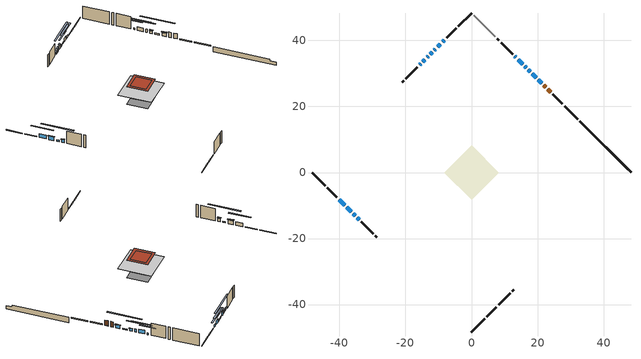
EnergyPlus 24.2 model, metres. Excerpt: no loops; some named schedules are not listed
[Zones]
conditioned space
 floor outside (Floor1 construction): -3.83,0 0,3.83 3.83,0 0,-3.83 z1.14
 floor adiabatic (AdiabaticFloorConstruction): -8.27,0 0,8.27 8.27,0 0,-8.27 z3.58
 floor foundation (Slab1 construction): -5.18,0 0,5.18 5.18,0 0,-5.18 z-0.89
 wall outside (RimJoist1 construction): 0,-48.32 3.98,-44.35 / -48.32,0 -44.35,-3.98 / 0,48.32 -3.98,44.35 / 32.17,16.15 28.2,20.12 z1.14:1.44
 wall outside (RimJoist2 construction): 4.63,-43.69 7.54,-40.78 / -43.69,-4.63 -40.78,-7.54 / -4.63,43.69 -7.54,40.78 / 27.54,20.78 24.64,23.68 z1.14:1.44
 wall outside (AdiabaticWallConstruction 1): 23.98,24.34 23.13,25.19 / 22.48,25.84 21.87,26.45 z1.14:3.17
 wall outside (AdiabaticWallConstruction): 21.21,27.11 20.2,28.12 z1.14:2.38; -8.19,40.13 -8.75,39.57 z1.14:2.08; -9.41,38.91 -10.25,38.07 / -40.13,-8.19 -38.44,-9.88 / -37.78,-10.54 -36.49,-11.83 z1.14:2.59; -10.91,37.41 -11.23,37.09 z1.14:1.65; 19.55,28.77 18.44,29.89 / -11.89,36.43 -12.45,35.87 z1.14:1.57; -35.83,-12.49 -35.22,-13.1 z1.14:1.7; 17.78,30.54 17.22,31.1 z1.14:2.06; -13.1,35.22 -13.48,34.84 z1.14:2.67; -14.13,34.19 -14.71,33.61 / -34.56,-13.76 -33.99,-14.33 z1.14:2.36; 16.57,31.75 16.19,32.13 z1.14:2.31; -15.37,32.95 -15.73,32.59 z1.14:2.03; 15.53,32.79 14.09,34.23 z1.14:2.54; 13.44,34.88 13.17,35.15 z1.14:1.78
 wall outside (Wall1 construction): 8.19,-40.13 11.75,-36.58 / -33.33,-14.99 -29.78,-18.54 / -16.39,31.94 -19.94,28.38 / 12.51,35.81 8.96,39.36 z1.14:6.02
 wall outside (Wall3 construction): 12.4,-35.92 12.86,-35.46 / -29.12,-19.2 -28.66,-19.66 / -20.59,27.73 -21.05,27.27 / 8.3,40.02 7.85,40.48 z1.14:6.02
 wall foundation (FoundationWall1 construction): 32.83,15.49,-0.89 32.83,15.49,1.14 46.77,1.55,1.14 46.77,1.55,0.45 48.32,0,0.45 48.32,0,-0.89
 wall adiabatic (Wall4 construction): 7.19,41.13 0.66,47.66 z1.14:6.02
 window (WindowConstruction): 21.21,27.11 20.2,28.12 z1.14:2.38
 window (WindowConstruction 7): -8.19,40.13 -8.75,39.57 z1.14:2.08
 window (WindowConstruction 8): -9.41,38.91 -10.25,38.07 z1.14:2.59
 window (WindowConstruction 9): -10.91,37.41 -11.23,37.09 z1.14:1.65
 window (WindowConstruction 10): -40.13,-8.19 -38.44,-9.88 z1.14:2.59
 window (WindowConstruction 11): -37.78,-10.54 -36.49,-11.83 z1.14:2.59
 window (WindowConstruction 14): 19.55,28.77 18.44,29.88 z1.14:1.57
 window (WindowConstruction 15): -11.89,36.43 -12.44,35.88 z1.14:1.57
 window (WindowConstruction 16): -35.83,-12.49 -35.22,-13.1 z1.14:1.7
 window (WindowConstruction 1): 17.78,30.54 17.22,31.1 z1.14:2.05
 window (WindowConstruction 2): -13.1,35.22 -13.48,34.84 z1.14:2.66
 window (WindowConstruction 3): -14.14,34.19 -14.71,33.61 z1.14:2.36
 window (WindowConstruction 4): -34.56,-13.76 -33.99,-14.33 z1.14:2.36
 window (WindowConstruction 12): 16.57,31.75 16.19,32.13 z1.14:2.31
 window (WindowConstruction 13): -15.37,32.95 -15.73,32.59 z1.14:2.03
 window (WindowConstruction 5): 15.53,32.79 14.1,34.23 z1.14:2.54
 window (WindowConstruction 6): 13.44,34.88 13.17,35.15 z1.14:1.77
 door (Door): 23.98,24.34 23.13,25.19 z1.14:3.17
 door (Door 1): 22.48,25.84 21.87,26.45 z1.14:3.17
 ceiling adiabatic (AdiabaticFloorConstruction): 0,-8.27 8.27,0 0,8.27 -8.27,0 z3.58
 roof outside (Roof1 construction): 0,3.83 -3.83,0 0,-3.83 3.83,0 z6.02
 roof outside (Roof2 construction): 0,5.18 -5.18,0 0,-5.18 5.18,0 z6.02
shading: 20.06,28.26 21.35,26.97 21.64,27.26 20.35,28.55 z2.58; -10.68,37.64 -6.26,42.06 -6.55,42.35 -10.97,37.93 z4.81; -12.18,36.14 -7.48,40.84 -7.77,41.14 -12.47,36.43 z5.32; -13.16,35.16 -8.98,39.34 -9.27,39.63 -13.45,35.45 z4.38; -36.51,-11.82 -42.06,-6.26 -42.35,-6.55 -36.8,-12.11 z5.32; -36.34,-11.98 -37.92,-10.4 -38.21,-10.69 -36.64,-12.27 z2.79; 14.68,33.65 23.31,25.01 23.6,25.3 14.97,33.94 z6.89; -16.21,32.12 -8.13,40.19 -8.42,40.48 -16.5,32.41 z6.89; -31.46,-16.86 -39.59,-8.73 -39.88,-9.02 -31.75,-17.15 z7.02; 17.08,31.24 17.92,30.4 18.21,30.69 17.37,31.53 z2.26; -13.62,34.7 -12.96,35.36 -13.25,35.65 -13.91,34.99 z2.87; -14.85,33.47 -13.99,34.33 -14.28,34.62 -15.14,33.76 z2.56; -33.85,-14.48 -34.71,-13.62 -35,-13.91 -34.14,-14.77 z2.56; 14.26,34.06 18.5,29.82 18.79,30.11 14.55,34.35 z5.04; -15.87,32.45 -15.23,33.1 -15.52,33.39 -16.16,32.74 z2.23; 12.16,36.16 17.46,30.86 17.75,31.15 12.45,36.45 z5.27; 11.24,37.08 15.37,32.95 15.66,33.24 11.53,37.37 z4.51
[Building]
Building 1: Terrain=Suburbs
[Site:Location]
Montreal Intl AP_QC: Latitude {deg}=45.47; Longitude {deg}=-73.74; Time Zone {hr}=-5; Elevation {m}=36; Keep Site Location Information=Yes
[Site:GroundTemperature:Shallow]
2.07863, -0.316383, -0.508184, 0.628371, 5.19101, 9.73239, 13.6695, 16.1636, 16.3755, 14.347, 10.5102, 6.10817
[Site:WaterMainsTemperature]
Calculation Method=Schedule; Temperature Schedule=mains temperature schedule
[Material] Roughness=Rough; Thermal Absorptance=0.9
Name | Thickness {m} | Conductivity {W/m-K} | Density {kg/m3} | Specific Heat {J/kg-K} | Solar Absorptance | Visible Absorptance
asphalt or fiberglass shingles | 0.00635 | 0.162714 | 1121.4 | 1465.45 | 0.4 | 0.4
concrete 4.0 in. | 0.1016 | 1.803125 | 2242.8 | 837.4 | 0.7 | 0.7
concrete 8.0 in. | 0.2032 | 1.803125 | 2242.8 | 837.4 | 0.7 | 0.7
door material | 0.04445 | 0.0451087 | 512.64 | 1214.23 | 0.7 | 0.7
door material 1 | 0.04445 | 0.188738 | 512.64 | 1214.23 | 0.7 | 0.7
exterior vertical ins | 0.0221917 | 0.029427 | 32.04 | 1214.23 | 0.7 | 0.7
floor covering | 0.0127 | 0.0433444 | 54.468 | 1339.84 | 0.6 | 0.6
floor rigid ins | 0.103632 | 0.029427 | 32.04 | 1214.23 | 0.7 | 0.7
floor rigid ins 1; wall rigid ins | 0.512978 | 0.029427 | 32.04 | 1214.23 | 0.7 | 0.7
floor stud and cavity | 0.1397 | 0.0952206 | 92.3553 | 1139.71 | 0.7 | 0.7
floor stud and cavity 1 | 0.1397 | 1.75129 | 37.0049 | 1207.88 | 0.7 | 0.7
furniture material conditioned space 1 | 0.1524 | 0.115458 | 640.8 | 1214.23 | 0.6 | 0.6
gypsum board | 0.0127 | 0.160291 | 801 | 837.4 | 0.6 | 0.6
gypsum board 1 | 0.0127 | 0.160291 | 801 | 837.4 | 0.7 | 0.7
osb sheathing 0.5 in. | 0.0127 | 0.115458 | 512.64 | 1214.23 | 0.7 | 0.7
osb sheathing 0.5 in. 1 | 0.0127 | 0.115458 | 512.64 | 1214.23 | 0.4 | 0.4
osb sheathing 0.75 in. | 0.01905 | 0.115458 | 512.64 | 1214.23 | 0.7 | 0.7
osb sheathing 2.0 in. | 0.0508 | 0.115458 | 512.64 | 1214.23 | 0.7 | 0.7
rim joist stud and cavity | 0.0508 | 0.0451784 | 125.044 | 1163.47 | 0.6 | 0.6
rim joist stud and cavity 1 | 0.0508 | 0.0720206 | 125.044 | 1163.47 | 0.6 | 0.6
roof rigid ins | 0.051816 | 0.029427 | 32.04 | 1214.23 | 0.7 | 0.7
roof stud and cavity | 0.2032 | 0.180049 | 78.34581 | 1123.46 | 0.7 | 0.7
roof stud and cavity 1 | 0.2032 | 0.17513 | 78.34581 | 1123.46 | 0.7 | 0.7
wall stud and cavity | 0.1397 | 0.162248 | 139.0536 | 1170.24 | 0.7 | 0.7
wall stud and cavity 1 | 0.1397 | 0.215597 | 139.0536 | 1170.24 | 0.7 | 0.7
wall stud and cavity 2 | 0.1397 | 0.136428 | 139.0536 | 1170.24 | 0.7 | 0.7
wall stud and cavity 3 | 0.0889 | 0.380278 | 52.3479 | 1209.89 | 0.7 | 0.7
wall stud and cavity 4 | 0.0889 | 0.391764 | 83.0341 | 1211.67 | 0.7 | 0.7
wood siding | 0.0254 | 0.102417 | 544.68 | 1172.36 | 0.4 | 0.4
wood siding 1; wood siding 2; wood siding 3 | 0.0254 | 0.102417 | 544.68 | 1172.36 | 0.7 | 0.7
[WindowMaterial:SimpleGlazingSystem]
Name | U-Factor {W/m2-K} | Solar Heat Gain Coefficient
WindowMaterial | 3.43519 | 0.45
WindowMaterial 1 | 4.32493 | 0.43
WindowMaterial 10 | 2.21272 | 0.4
WindowMaterial 11 | 2.55056 | 0.29
WindowMaterial 12 | 5.33278 | 0.4
WindowMaterial 13 | 4.83538 | 0.55
WindowMaterial 2 | 4.00129 | 0.44
WindowMaterial 3 | 3.9428 | 0.44
WindowMaterial 4 | 3.07293 | 0.46
WindowMaterial 5 | 4.05977 | 0.38
WindowMaterial 6 | 4.28803 | 0.43
WindowMaterial 7 | 2.112216 | 0.41
WindowMaterial 8 | 2.5903 | 0.27
WindowMaterial 9 | 2.04408 | 0.42
[Construction]
AdiabaticFloorConstruction: floor stud and cavity 1, floor rigid ins 1, osb sheathing 0.75 in., floor covering
AdiabaticWallConstruction: wood siding 2, wall rigid ins, wall stud and cavity 3, gypsum board
AdiabaticWallConstruction 1: wood siding 3, wall rigid ins, wall stud and cavity 3, gypsum board
Door: door material
Door 1: door material 1
Floor1 construction: floor stud and cavity, floor rigid ins, osb sheathing 0.75 in., floor covering
FoundationWall1 construction: concrete 8.0 in., gypsum board 1
furniture construction conditioned space 1: furniture material conditioned space 1
PartitionWallConstruction: gypsum board, wall stud and cavity 4, gypsum board
RimJoist1 construction: wood siding 1, osb sheathing 2.0 in., rim joist stud and cavity
RimJoist2 construction: wood siding 1, osb sheathing 2.0 in., rim joist stud and cavity 1
Roof1 construction: asphalt or fiberglass shingles, roof rigid ins, osb sheathing 0.75 in., roof stud and cavity, gypsum board
Roof2 construction: asphalt or fiberglass shingles, roof rigid ins, osb sheathing 0.75 in., roof stud and cavity 1, gypsum board
Slab1 construction: concrete 4.0 in.
Wall1 construction: wood siding, osb sheathing 0.5 in., wall stud and cavity, gypsum board
Wall3 construction: wood siding, osb sheathing 0.5 in., wall stud and cavity 1, gypsum board
Wall4 construction: osb sheathing 0.5 in. 1, wall stud and cavity 2, gypsum board
WindowConstruction: WindowMaterial
WindowConstruction 1: WindowMaterial 1
WindowConstruction 10; WindowConstruction 8: WindowMaterial 7
WindowConstruction 11: WindowMaterial 9
WindowConstruction 12: WindowMaterial 10
WindowConstruction 13: WindowMaterial 11
WindowConstruction 14; WindowConstruction 15: WindowMaterial 12
WindowConstruction 16: WindowMaterial 13
WindowConstruction 2: WindowMaterial 2
WindowConstruction 3; WindowConstruction 4: WindowMaterial 3
WindowConstruction 5: WindowMaterial 4
WindowConstruction 6: WindowMaterial 5
WindowConstruction 7: WindowMaterial 6
WindowConstruction 9: WindowMaterial 8
[Zone]
conditioned space: Multiplier=1; Volume {m3}=491.3; Part of Total Floor Area=Yes
[Space]
conditioned space 1: Zone=conditioned space; Volume {m3}=491.3
[SurfaceProperty:ExposedFoundationPerimeter]
Slab1: Exposed Perimeter Calculation Method=TotalExposedPerimeter; Total Exposed Perimeter {m}=21.906
[InternalMass] Zone or ZoneList=conditioned space; Space or SpaceList=conditioned space 1
Name | Construction | Surface Area {m2}
furniture mass conditioned space 1 | furniture construction conditioned space 1 | 87.8921
partition wall mass | PartitionWallConstruction | 219.73
[Lights]
interior lighting: Zone or ZoneList or Space or SpaceList=conditioned space 1; Schedule=interior lighting schedule; Design Level Calculation Method=LightingLevel; Lighting Level {W}=343.2; Return Air Fraction=0; Fraction Radiant=0.6; Fraction Visible=0.2; Fraction Replaceable=1
[People]
occupants: Zone or ZoneList or Space or SpaceList=conditioned space 1; Number of People Schedule=occupants schedule; Number of People Calculation Method=People; Number of People=3; Fraction Radiant=0.314171; Sensible Heat Fraction=0.56303; Activity Level Schedule=occupants activity schedule; Carbon Dioxide Generation Rate {m3/s-W}=0; Enable ASHRAE 55 Comfort Warnings=No; Mean Radiant Temperature Calculation Type=EnclosureAveraged
[ElectricEquipment] Zone or ZoneList or Space or SpaceList=conditioned space 1; Design Level Calculation Method=EquipmentLevel
Name | Schedule | Design Level {W} | Fraction Latent | Fraction Radiant | Fraction Lost
clothes dryer | clothes dryer schedule | 140.772 | 0.015 | 0.081 | 0.85
clothes washer | clothes washer schedule | 32.1985 | 0.03 | 0.162 | 0.7
cooking range | cooking range schedule | 208.969 | 0.08 | 0.432 | 0.2
dishwasher | dishwasher schedule | 66.8632 | 0.3 | 0.18 | 0.4
fridge | fridge schedule | 72.9452 | 0 | 0.6 | 0
mech vent house fan | mech vent house fan schedule | 0 | 0 | 0 | 1
mech vent house fan cfis | mech vent house fan cfis schedule | 0 | 0 | 0 | 0
mech vent range fan 0 | mech vent range fan 0 schedule | 57 | 0 | 0 | 1
misc plug loads | misc plug loads schedule | 494.7 | 0.045 | 0.513 | 0.1
whole house fan | Always On Discrete | 0 | 0 | 0 | 1
[OtherEquipment] Zone or ZoneList or Space or SpaceList=conditioned space 1; Design Level Calculation Method=EquipmentLevel
Name | Fuel Type | Schedule | Design Level {W} | Fraction Latent | Fraction Radiant | Fraction Lost
clothes dryer 1 | Electricity | clothes dryer schedule | 0 | 0.015 | 0.081 | 0.85
cooking range 1 | Electricity | cooking range schedule | 0 | 0.08 | 0.432 | 0.2
general water use latent | None | general water use schedule | 59.3978 | 1 | 0 | 0
general water use sensible | None | general water use schedule | -58.539 | 0 | 0.6 | 0
mech vent house fan latent load | None | Always On Discrete | 0 | 1 | 0 | 0
mech vent house fan sensible load | None | Always On Discrete | 0 | 0 | 0 | 0
water heater energy adjustment1 | Electricity | Always On Discrete | 0.01 | 0 | 0 | 1
[ZoneInfiltration:DesignFlowRate] Zone or ZoneList or Space or SpaceList=conditioned space 1; Schedule=Always On Discrete; Design Flow Rate Calculation Method=Flow/Zone; Design Flow Rate {m3/s}=0
infil flow; natural vent flow; whole house fan flow
[Foundation:Kiva]
Foundation Kiva 1: Initial Indoor Air Temperature {C}=18; Wall Height Above Grade {m}=1.14001; Wall Depth Below Slab {m}=0.2032; Custom Block Material Name 1=exterior vertical ins; Custom Block Depth 1 {m}=2.03; Custom Block X Position 1 {m}=0.2159; Custom Block Z Position 1 {m}=0
[Foundation:Kiva:Settings]
Soil Conductivity {W/m-K}=0.849921; Soil Density {kg/m3}=1842.3; Soil Specific Heat {J/kg-K}=418.7; Ground Solar Absorptivity=0.9; Ground Thermal Absorptivity=0.9; Ground Surface Roughness {m}=0.03; Far-Field Width {m}=40; Deep-Ground Boundary Condition=ZeroFlux; Deep-Ground Depth {m}=40; Minimum Cell Dimension {m}=0.2; Maximum Cell Growth Coefficient=3; Simulation Timestep=Timestep
[Exterior:Lights]
exterior lighting: Schedule=exterior lighting schedule; Design Level {W}=75.6
[Schedule:Week:Daily]
interior lighting schedule Week Rule - Jan1-Jan27: interior lighting schedule day, interior lighting schedule day, interior lighting schedule day, interior lighting schedule day, interior lighting schedule day, interior lighting schedule day, interior lighting schedule day, interior lighting schedule default day, interior lighting schedule default day, interior lighting schedule default day, interior lighting schedule default day, interior lighting schedule default day
interior lighting schedule Week Rule - Jan28-Feb3: interior lighting schedule day, interior lighting schedule day, interior lighting schedule day, interior lighting schedule day, interior lighting schedule day 1, interior lighting schedule day 1, interior lighting schedule day 1, interior lighting schedule default day, interior lighting schedule default day, interior lighting schedule default day, interior lighting schedule default day, interior lighting schedule default day
interior lighting schedule Week Rule - Feb4-Feb24: interior lighting schedule day 1, interior lighting schedule day 1, interior lighting schedule day 1, interior lighting schedule day 1, interior lighting schedule day 1, interior lighting schedule day 1, interior lighting schedule day 1, interior lighting schedule default day, interior lighting schedule default day, interior lighting schedule default day, interior lighting schedule default day, interior lighting schedule default day
interior lighting schedule Week Rule - Feb25-Mar3: interior lighting schedule day 1, interior lighting schedule day 1, interior lighting schedule day 1, interior lighting schedule day 1, interior lighting schedule day 2, interior lighting schedule day 2, interior lighting schedule day 2, interior lighting schedule default day, interior lighting schedule default day, interior lighting schedule default day, interior lighting schedule default day, interior lighting schedule default day
interior lighting schedule Week Rule - Mar4-Mar31: interior lighting schedule day 2, interior lighting schedule day 2, interior lighting schedule day 2, interior lighting schedule day 2, interior lighting schedule day 2, interior lighting schedule day 2, interior lighting schedule day 2, interior lighting schedule default day, interior lighting schedule default day, interior lighting schedule default day, interior lighting schedule default day, interior lighting schedule default day
interior lighting schedule Week Rule - Apr1-Apr28: interior lighting schedule day 3, interior lighting schedule day 3, interior lighting schedule day 3, interior lighting schedule day 3, interior lighting schedule day 3, interior lighting schedule day 3, interior lighting schedule day 3, interior lighting schedule default day, interior lighting schedule default day, interior lighting schedule default day, interior lighting schedule default day, interior lighting schedule default day
interior lighting schedule Week Rule - Apr29-May5: interior lighting schedule day 3, interior lighting schedule day 3, interior lighting schedule day 4, interior lighting schedule day 4, interior lighting schedule day 4, interior lighting schedule day 4, interior lighting schedule day 4, interior lighting schedule default day, interior lighting schedule default day, interior lighting schedule default day, interior lighting schedule default day, interior lighting schedule default day
interior lighting schedule Week Rule - May6-May26: interior lighting schedule day 4, interior lighting schedule day 4, interior lighting schedule day 4, interior lighting schedule day 4, interior lighting schedule day 4, interior lighting schedule day 4, interior lighting schedule day 4, interior lighting schedule default day, interior lighting schedule default day, interior lighting schedule default day, interior lighting schedule default day, interior lighting schedule default day
interior lighting schedule Week Rule - May27-Jun2: interior lighting schedule day 4, interior lighting schedule day 4, interior lighting schedule day 4, interior lighting schedule day 4, interior lighting schedule day 4, interior lighting schedule day 5, interior lighting schedule day 5, interior lighting schedule default day, interior lighting schedule default day, interior lighting schedule default day, interior lighting schedule default day, interior lighting schedule default day
interior lighting schedule Week Rule - Jun3-Jun30: interior lighting schedule day 5, interior lighting schedule day 5, interior lighting schedule day 5, interior lighting schedule day 5, interior lighting schedule day 5, interior lighting schedule day 5, interior lighting schedule day 5, interior lighting schedule default day, interior lighting schedule default day, interior lighting schedule default day, interior lighting schedule default day, interior lighting schedule default day
interior lighting schedule Week Rule - Jul1-Jul28: interior lighting schedule day 6, interior lighting schedule day 6, interior lighting schedule day 6, interior lighting schedule day 6, interior lighting schedule day 6, interior lighting schedule day 6, interior lighting schedule day 6, interior lighting schedule default day, interior lighting schedule default day, interior lighting schedule default day, interior lighting schedule default day, interior lighting schedule default day
interior lighting schedule Week Rule - Jul29-Aug4: interior lighting schedule day 6, interior lighting schedule day 6, interior lighting schedule day 6, interior lighting schedule day 7, interior lighting schedule day 7, interior lighting schedule day 7, interior lighting schedule day 7, interior lighting schedule default day, interior lighting schedule default day, interior lighting schedule default day, interior lighting schedule default day, interior lighting schedule default day
interior lighting schedule Week Rule - Aug5-Aug25: interior lighting schedule day 7, interior lighting schedule day 7, interior lighting schedule day 7, interior lighting schedule day 7, interior lighting schedule day 7, interior lighting schedule day 7, interior lighting schedule day 7, interior lighting schedule default day, interior lighting schedule default day, interior lighting schedule default day, interior lighting schedule default day, interior lighting schedule default day
interior lighting schedule Week Rule - Aug26-Sep1: interior lighting schedule day 7, interior lighting schedule day 7, interior lighting schedule day 7, interior lighting schedule day 7, interior lighting schedule day 7, interior lighting schedule day 7, interior lighting schedule day 8, interior lighting schedule default day, interior lighting schedule default day, interior lighting schedule default day, interior lighting schedule default day, interior lighting schedule default day
interior lighting schedule Week Rule - Sep2-Sep29: interior lighting schedule day 8, interior lighting schedule day 8, interior lighting schedule day 8, interior lighting schedule day 8, interior lighting schedule day 8, interior lighting schedule day 8, interior lighting schedule day 8, interior lighting schedule default day, interior lighting schedule default day, interior lighting schedule default day, interior lighting schedule default day, interior lighting schedule default day
interior lighting schedule Week Rule - Sep30-Oct6: interior lighting schedule day 8, interior lighting schedule day 9, interior lighting schedule day 9, interior lighting schedule day 9, interior lighting schedule day 9, interior lighting schedule day 9, interior lighting schedule day 9, interior lighting schedule default day, interior lighting schedule default day, interior lighting schedule default day, interior lighting schedule default day, interior lighting schedule default day
interior lighting schedule Week Rule - Oct7-Oct27: interior lighting schedule day 9, interior lighting schedule day 9, interior lighting schedule day 9, interior lighting schedule day 9, interior lighting schedule day 9, interior lighting schedule day 9, interior lighting schedule day 9, interior lighting schedule default day, interior lighting schedule default day, interior lighting schedule default day, interior lighting schedule default day, interior lighting schedule default day
interior lighting schedule Week Rule - Oct28-Nov3: interior lighting schedule day 9, interior lighting schedule day 9, interior lighting schedule day 9, interior lighting schedule day 9, interior lighting schedule day 10, interior lighting schedule day 10, interior lighting schedule day 10, interior lighting schedule default day, interior lighting schedule default day, interior lighting schedule default day, interior lighting schedule default day, interior lighting schedule default day
interior lighting schedule Week Rule - Nov4-Nov24: interior lighting schedule day 10, interior lighting schedule day 10, interior lighting schedule day 10, interior lighting schedule day 10, interior lighting schedule day 10, interior lighting schedule day 10, interior lighting schedule day 10, interior lighting schedule default day, interior lighting schedule default day, interior lighting schedule default day, interior lighting schedule default day, interior lighting schedule default day
interior lighting schedule Week Rule - Nov25-Dec1: interior lighting schedule day 10, interior lighting schedule day 10, interior lighting schedule day 10, interior lighting schedule day 10, interior lighting schedule day 10, interior lighting schedule day 10, interior lighting schedule day 11, interior lighting schedule default day, interior lighting schedule default day, interior lighting schedule default day, interior lighting schedule default day, interior lighting schedule default day
interior lighting schedule Week Rule - Dec2-Dec31: interior lighting schedule day 11, interior lighting schedule day 11, interior lighting schedule day 11, interior lighting schedule day 11, interior lighting schedule day 11, interior lighting schedule day 11, interior lighting schedule day 11, interior lighting schedule default day, interior lighting schedule default day, interior lighting schedule default day, interior lighting schedule default day, interior lighting schedule default day
occupants schedule Week Rule - Jan1-Dec31: occupants schedule day, occupants schedule day, occupants schedule day, occupants schedule day, occupants schedule day, occupants schedule day, occupants schedule day, occupants schedule default day, occupants schedule default day, occupants schedule default day, occupants schedule default day, occupants schedule default day
clothes dryer schedule Week Rule - Jan1-Dec31: clothes dryer schedule day, clothes dryer schedule day, clothes dryer schedule day, clothes dryer schedule day, clothes dryer schedule day, clothes dryer schedule day, clothes dryer schedule day, clothes dryer schedule default day, clothes dryer schedule default day, clothes dryer schedule default day, clothes dryer schedule default day, clothes dryer schedule default day
clothes washer schedule Week Rule - Jan1-Dec31: clothes washer schedule day, clothes washer schedule day, clothes washer schedule day, clothes washer schedule day, clothes washer schedule day, clothes washer schedule day, clothes washer schedule day, clothes washer schedule default day, clothes washer schedule default day, clothes washer schedule default day, clothes washer schedule default day, clothes washer schedule default day
cooking range schedule Week Rule - Jan1-Dec31: cooking range schedule day, cooking range schedule day, cooking range schedule day, cooking range schedule day, cooking range schedule day, cooking range schedule day, cooking range schedule day, cooking range schedule default day, cooking range schedule default day, cooking range schedule default day, cooking range schedule default day, cooking range schedule default day
dishwasher schedule Week Rule - Jan1-Dec31: dishwasher schedule day, dishwasher schedule day, dishwasher schedule day, dishwasher schedule day, dishwasher schedule day, dishwasher schedule day, dishwasher schedule day, dishwasher schedule default day, dishwasher schedule default day, dishwasher schedule default day, dishwasher schedule default day, dishwasher schedule default day
mech vent range fan 0 schedule Week Rule - Jan1-Dec31: mech vent range fan 0 schedule day, mech vent range fan 0 schedule day, mech vent range fan 0 schedule day, mech vent range fan 0 schedule day, mech vent range fan 0 schedule day, mech vent range fan 0 schedule day, mech vent range fan 0 schedule day, mech vent range fan 0 schedule default day, mech vent range fan 0 schedule default day, mech vent range fan 0 schedule default day, mech vent range fan 0 schedule default day, mech vent range fan 0 schedule default day
misc plug loads schedule Week Rule - Jan1-Dec31: misc plug loads schedule day, misc plug loads schedule day, misc plug loads schedule day, misc plug loads schedule day, misc plug loads schedule day, misc plug loads schedule day, misc plug loads schedule day, misc plug loads schedule default day, misc plug loads schedule default day, misc plug loads schedule default day, misc plug loads schedule default day, misc plug loads schedule default day
general water use schedule Week Rule - Jan1-Dec31: general water use schedule day, general water use schedule day, general water use schedule day, general water use schedule day, general water use schedule day, general water use schedule day, general water use schedule day, general water use schedule default day, general water use schedule default day, general water use schedule default day, general water use schedule default day, general water use schedule default day
exterior lighting schedule Week Rule - Jan1-Jan27: exterior lighting schedule day, exterior lighting schedule day, exterior lighting schedule day, exterior lighting schedule day, exterior lighting schedule day, exterior lighting schedule day, exterior lighting schedule day, exterior lighting schedule default day, exterior lighting schedule default day, exterior lighting schedule default day, exterior lighting schedule default day, exterior lighting schedule default day
exterior lighting schedule Week Rule - Jan28-Feb3: exterior lighting schedule day, exterior lighting schedule day, exterior lighting schedule day, exterior lighting schedule day, exterior lighting schedule day 1, exterior lighting schedule day 1, exterior lighting schedule day 1, exterior lighting schedule default day, exterior lighting schedule default day, exterior lighting schedule default day, exterior lighting schedule default day, exterior lighting schedule default day
exterior lighting schedule Week Rule - Feb4-Feb24: exterior lighting schedule day 1, exterior lighting schedule day 1, exterior lighting schedule day 1, exterior lighting schedule day 1, exterior lighting schedule day 1, exterior lighting schedule day 1, exterior lighting schedule day 1, exterior lighting schedule default day, exterior lighting schedule default day, exterior lighting schedule default day, exterior lighting schedule default day, exterior lighting schedule default day
exterior lighting schedule Week Rule - Feb25-Mar3: exterior lighting schedule day 1, exterior lighting schedule day 1, exterior lighting schedule day 1, exterior lighting schedule day 1, exterior lighting schedule day 2, exterior lighting schedule day 2, exterior lighting schedule day 2, exterior lighting schedule default day, exterior lighting schedule default day, exterior lighting schedule default day, exterior lighting schedule default day, exterior lighting schedule default day
exterior lighting schedule Week Rule - Mar4-Mar31: exterior lighting schedule day 2, exterior lighting schedule day 2, exterior lighting schedule day 2, exterior lighting schedule day 2, exterior lighting schedule day 2, exterior lighting schedule day 2, exterior lighting schedule day 2, exterior lighting schedule default day, exterior lighting schedule default day, exterior lighting schedule default day, exterior lighting schedule default day, exterior lighting schedule default day
exterior lighting schedule Week Rule - Apr1-Apr28: exterior lighting schedule day 3, exterior lighting schedule day 3, exterior lighting schedule day 3, exterior lighting schedule day 3, exterior lighting schedule day 3, exterior lighting schedule day 3, exterior lighting schedule day 3, exterior lighting schedule default day, exterior lighting schedule default day, exterior lighting schedule default day, exterior lighting schedule default day, exterior lighting schedule default day
exterior lighting schedule Week Rule - Apr29-May5: exterior lighting schedule day 3, exterior lighting schedule day 3, exterior lighting schedule day 4, exterior lighting schedule day 4, exterior lighting schedule day 4, exterior lighting schedule day 4, exterior lighting schedule day 4, exterior lighting schedule default day, exterior lighting schedule default day, exterior lighting schedule default day, exterior lighting schedule default day, exterior lighting schedule default day
exterior lighting schedule Week Rule - May6-May26: exterior lighting schedule day 4, exterior lighting schedule day 4, exterior lighting schedule day 4, exterior lighting schedule day 4, exterior lighting schedule day 4, exterior lighting schedule day 4, exterior lighting schedule day 4, exterior lighting schedule default day, exterior lighting schedule default day, exterior lighting schedule default day, exterior lighting schedule default day, exterior lighting schedule default day
exterior lighting schedule Week Rule - May27-Jun2: exterior lighting schedule day 4, exterior lighting schedule day 4, exterior lighting schedule day 4, exterior lighting schedule day 4, exterior lighting schedule day 4, exterior lighting schedule day 5, exterior lighting schedule day 5, exterior lighting schedule default day, exterior lighting schedule default day, exterior lighting schedule default day, exterior lighting schedule default day, exterior lighting schedule default day
exterior lighting schedule Week Rule - Jun3-Jun30: exterior lighting schedule day 5, exterior lighting schedule day 5, exterior lighting schedule day 5, exterior lighting schedule day 5, exterior lighting schedule day 5, exterior lighting schedule day 5, exterior lighting schedule day 5, exterior lighting schedule default day, exterior lighting schedule default day, exterior lighting schedule default day, exterior lighting schedule default day, exterior lighting schedule default day
exterior lighting schedule Week Rule - Jul1-Jul28: exterior lighting schedule day 6, exterior lighting schedule day 6, exterior lighting schedule day 6, exterior lighting schedule day 6, exterior lighting schedule day 6, exterior lighting schedule day 6, exterior lighting schedule day 6, exterior lighting schedule default day, exterior lighting schedule default day, exterior lighting schedule default day, exterior lighting schedule default day, exterior lighting schedule default day
exterior lighting schedule Week Rule - Jul29-Aug4: exterior lighting schedule day 6, exterior lighting schedule day 6, exterior lighting schedule day 6, exterior lighting schedule day 7, exterior lighting schedule day 7, exterior lighting schedule day 7, exterior lighting schedule day 7, exterior lighting schedule default day, exterior lighting schedule default day, exterior lighting schedule default day, exterior lighting schedule default day, exterior lighting schedule default day
exterior lighting schedule Week Rule - Aug5-Aug25: exterior lighting schedule day 7, exterior lighting schedule day 7, exterior lighting schedule day 7, exterior lighting schedule day 7, exterior lighting schedule day 7, exterior lighting schedule day 7, exterior lighting schedule day 7, exterior lighting schedule default day, exterior lighting schedule default day, exterior lighting schedule default day, exterior lighting schedule default day, exterior lighting schedule default day
exterior lighting schedule Week Rule - Aug26-Sep1: exterior lighting schedule day 7, exterior lighting schedule day 7, exterior lighting schedule day 7, exterior lighting schedule day 7, exterior lighting schedule day 7, exterior lighting schedule day 7, exterior lighting schedule day 8, exterior lighting schedule default day, exterior lighting schedule default day, exterior lighting schedule default day, exterior lighting schedule default day, exterior lighting schedule default day
exterior lighting schedule Week Rule - Sep2-Sep29: exterior lighting schedule day 8, exterior lighting schedule day 8, exterior lighting schedule day 8, exterior lighting schedule day 8, exterior lighting schedule day 8, exterior lighting schedule day 8, exterior lighting schedule day 8, exterior lighting schedule default day, exterior lighting schedule default day, exterior lighting schedule default day, exterior lighting schedule default day, exterior lighting schedule default day
exterior lighting schedule Week Rule - Sep30-Oct6: exterior lighting schedule day 8, exterior lighting schedule day 9, exterior lighting schedule day 9, exterior lighting schedule day 9, exterior lighting schedule day 9, exterior lighting schedule day 9, exterior lighting schedule day 9, exterior lighting schedule default day, exterior lighting schedule default day, exterior lighting schedule default day, exterior lighting schedule default day, exterior lighting schedule default day
exterior lighting schedule Week Rule - Oct7-Oct27: exterior lighting schedule day 9, exterior lighting schedule day 9, exterior lighting schedule day 9, exterior lighting schedule day 9, exterior lighting schedule day 9, exterior lighting schedule day 9, exterior lighting schedule day 9, exterior lighting schedule default day, exterior lighting schedule default day, exterior lighting schedule default day, exterior lighting schedule default day, exterior lighting schedule default day
exterior lighting schedule Week Rule - Oct28-Nov3: exterior lighting schedule day 9, exterior lighting schedule day 9, exterior lighting schedule day 9, exterior lighting schedule day 9, exterior lighting schedule day 10, exterior lighting schedule day 10, exterior lighting schedule day 10, exterior lighting schedule default day, exterior lighting schedule default day, exterior lighting schedule default day, exterior lighting schedule default day, exterior lighting schedule default day
[Schedule:Year]
interior lighting schedule: interior lighting schedule Week Rule - Jan1-Jan27, 1, 1, 1, 27, interior lighting schedule Week Rule - Jan28-Feb3, 1, 28, 2, 3, interior lighting schedule Week Rule - Feb4-Feb24, 2, 4, 2, 24, interior lighting schedule Week Rule - Feb25-Mar3, 2, 25, 3, 3, interior lighting schedule Week Rule - Mar4-Mar31, 3, 4, 3, 31, interior lighting schedule Week Rule - Apr1-Apr28, 4, 1, 4, 28, interior lighting schedule Week Rule - Apr29-May5, 4, 29, 5, 5, interior lighting schedule Week Rule - May6-May26, 5, 6, 5, 26, interior lighting schedule Week Rule - May27-Jun2, 5, 27, 6, 2, interior lighting schedule Week Rule - Jun3-Jun30, 6, 3, 6, 30, interior lighting schedule Week Rule - Jul1-Jul28, 7, 1, 7, 28, interior lighting schedule Week Rule - Jul29-Aug4, 7, 29, 8, 4, interior lighting schedule Week Rule - Aug5-Aug25, 8, 5, 8, 25, interior lighting schedule Week Rule - Aug26-Sep1, 8, 26, 9, 1, interior lighting schedule Week Rule - Sep2-Sep29, 9, 2, 9, 29, interior lighting schedule Week Rule - Sep30-Oct6, 9, 30, 10, 6, interior lighting schedule Week Rule - Oct7-Oct27, 10, 7, 10, 27, interior lighting schedule Week Rule - Oct28-Nov3, 10, 28, 11, 3, interior lighting schedule Week Rule - Nov4-Nov24, 11, 4, 11, 24, interior lighting schedule Week Rule - Nov25-Dec1, 11, 25, 12, 1, interior lighting schedule Week Rule - Dec2-Dec31, 12, 2, 12, 31
occupants schedule: occupants schedule Week Rule - Jan1-Dec31, 1, 1, 12, 31
clothes dryer schedule: clothes dryer schedule Week Rule - Jan1-Dec31, 1, 1, 12, 31
clothes washer schedule: clothes washer schedule Week Rule - Jan1-Dec31, 1, 1, 12, 31
cooking range schedule: cooking range schedule Week Rule - Jan1-Dec31, 1, 1, 12, 31
dishwasher schedule: dishwasher schedule Week Rule - Jan1-Dec31, 1, 1, 12, 31
mech vent range fan 0 schedule: mech vent range fan 0 schedule Week Rule - Jan1-Dec31, 1, 1, 12, 31
misc plug loads schedule: misc plug loads schedule Week Rule - Jan1-Dec31, 1, 1, 12, 31
general water use schedule: general water use schedule Week Rule - Jan1-Dec31, 1, 1, 12, 31
exterior lighting schedule: exterior lighting schedule Week Rule - Jan1-Jan27, 1, 1, 1, 27, exterior lighting schedule Week Rule - Jan28-Feb3, 1, 28, 2, 3, exterior lighting schedule Week Rule - Feb4-Feb24, 2, 4, 2, 24, exterior lighting schedule Week Rule - Feb25-Mar3, 2, 25, 3, 3, exterior lighting schedule Week Rule - Mar4-Mar31, 3, 4, 3, 31, exterior lighting schedule Week Rule - Apr1-Apr28, 4, 1, 4, 28, exterior lighting schedule Week Rule - Apr29-May5, 4, 29, 5, 5, exterior lighting schedule Week Rule - May6-May26, 5, 6, 5, 26, exterior lighting schedule Week Rule - May27-Jun2, 5, 27, 6, 2, exterior lighting schedule Week Rule - Jun3-Jun30, 6, 3, 6, 30, exterior lighting schedule Week Rule - Jul1-Jul28, 7, 1, 7, 28, exterior lighting schedule Week Rule - Jul29-Aug4, 7, 29, 8, 4, exterior lighting schedule Week Rule - Aug5-Aug25, 8, 5, 8, 25, exterior lighting schedule Week Rule - Aug26-Sep1, 8, 26, 9, 1, exterior lighting schedule Week Rule - Sep2-Sep29, 9, 2, 9, 29, exterior lighting schedule Week Rule - Sep30-Oct6, 9, 30, 10, 6, exterior lighting schedule Week Rule - Oct7-Oct27, 10, 7, 10, 27, exterior lighting schedule Week Rule - Oct28-Nov3, 10, 28, 11, 3, exterior lighting schedule Week Rule - Nov4-Nov24, 11, 4, 11, 24, exterior lighting schedule Week Rule - Nov25-Dec1, 11, 25, 12, 1, exterior lighting schedule Week Rule - Dec2-Dec31, 12, 2, 12, 31
[Schedule:Constant]
Name | Hourly Value
occupants activity schedule | 117.228
fridge schedule | 0
mech vent house fan schedule; mech vent house fan cfis schedule; Always On Discrete | 1
[Schedule:Compact]
mains temperature schedule: Through: 01/01, For: AllDays, Until: 24:00, 6.56833, Through: 01/02, For: AllDays, Until: 24:00, 6.48722, Through: 01/03, For: AllDays, Until: 24:00, 6.40722, Through: 01/04, For: AllDays, Until: 24:00, 6.32889, Through: 01/05, For: AllDays, Until: 24:00, 6.25167, Through: 01/06, For: AllDays, Until: 24:00, 6.17611, Through: 01/07, For: AllDays, Until: 24:00, 6.10222, Through: 01/08, For: AllDays, Until: 24:00, 6.02944, Through: 01/09, For: AllDays, Until: 24:00, 5.95833, Through: 01/10, For: AllDays, Until: 24:00, 5.88889, Through: 01/11, For: AllDays, Until: 24:00, 5.82056, Through: 01/12, For: AllDays, Until: 24:00, 5.75444, Through: 01/13, For: AllDays, Until: 24:00, 5.68944, Through: 01/14, For: AllDays, Until: 24:00, 5.62611, Through: 01/15, For: AllDays, Until: 24:00, 5.56444, Through: 01/16, For: AllDays, Until: 24:00, 5.50444, Through: 01/17, For: AllDays, Until: 24:00, 5.44611, Through: 01/18, For: AllDays, Until: 24:00, 5.38944, Through: 01/19, For: AllDays, Until: 24:00, 5.33389, Through: 01/20, For: AllDays, Until: 24:00, 5.28111, Through: 01/21, For: AllDays, Until: 24:00, 5.22944, Through: 01/22, For: AllDays, Until: 24:00, 5.17944, Through: 01/23, For: AllDays, Until: 24:00, 5.13111, Through: 01/24, For: AllDays, Until: 24:00, 5.085, Through: 01/25, For: AllDays, Until: 24:00, 5.04056, Through: 01/26, For: AllDays, Until: 24:00, 4.99778, Through: 01/27, For: AllDays, Until: 24:00, 4.95667, Through: 01/28, For: AllDays, Until: 24:00, 4.91778, Through: 01/29, For: AllDays, Until: 24:00, 4.88056, Through: 01/30, For: AllDays, Until: 24:00, 4.845, Through: 01/31, For: AllDays, Until: 24:00, 4.81167, Through: 02/01, For: AllDays, Until: 24:00, 4.77944, Through: 02/02, For: AllDays, Until: 24:00, 4.75, Through: 02/03, For: AllDays, Until: 24:00, 4.72167, Through: 02/04, For: AllDays, Until: 24:00, 4.69611, Through: 02/05, For: AllDays, Until: 24:00, 4.67167, Through: 02/06, For: AllDays, Until: 24:00, 4.64944, Through: 02/07, For: AllDays, Until: 24:00, 4.62889, Through: 02/08, For: AllDays, Until: 24:00, 4.61056, Through: 02/09, For: AllDays, Until: 24:00, 4.59389, Through: 02/10, For: AllDays, Until: 24:00, 4.57944, Through: 02/11, For: AllDays, Until: 24:00, 4.56667, Through: 02/12, For: AllDays, Until: 24:00, 4.55611, Through: 02/13, For: AllDays, Until: 24:00, 4.54722, Through: 02/14, For: AllDays, Until: 24:00, 4.54056, Through: 02/15, For: AllDays, Until: 24:00, 4.53556, Through: 02/16, For: AllDays, Until: 24:00, 4.53278, Through: 02/17, For: AllDays, Until: 24:00, 4.53167, Through: 02/18, For: AllDays, Until: 24:00, 4.53278, Through: 02/19, For: AllDays, Until: 24:00, 4.53556, Through: 02/20, For: AllDays, Until: 24:00, 4.54056, Through: 02/21, For: AllDays, Until: 24:00, 4.54722, Through: 02/22, For: AllDays, Until: 24:00, 4.55611, Through: 02/23, For: AllDays, Until: 24:00, 4.56667, Through: 02/24, For: AllDays, Until: 24:00, 4.57944, Through: 02/25, For: AllDays, Until: 24:00, 4.59389, Through: 02/26, For: AllDays, Until: 24:00, 4.61056, Through: 02/27, For: AllDays, Until: 24:00, 4.62889, Through: 02/28, For: AllDays, Until: 24:00, 4.64889, Through: 03/01, For: AllDays, Until: 24:00, 4.67111, Through: 03/02, For: AllDays, Until: 24:00, 4.69556, Through: 03/03, For: AllDays, Until: 24:00, 4.72167, Through: 03/04, For: AllDays, Until: 24:00, 4.74944, Through: 03/05, For: AllDays, Until: 24:00, 4.77944, Through: 03/06, For: AllDays, Until: 24:00, 4.81111, Through: 03/07, For: AllDays, Until: 24:00, 4.84444, Through: 03/08, For: AllDays, Until: 24:00, 4.88, Through: 03/09, For: AllDays, Until: 24:00, 4.91722, Through: 03/10, For: AllDays, Until: 24:00, 4.95611, Through: 03/11, For: AllDays, Until: 24:00, 4.99722, Through: 03/12, For: AllDays, Until: 24:00, 5.04, Through: 03/13, For: AllDays, Until: 24:00, 5.08444, Through: 03/14, For: AllDays, Until: 24:00, 5.13056, Through: 03/15, For: AllDays, Until: 24:00, 5.17889, Through: 03/16, For: AllDays, Until: 24:00, 5.22833, Through: 03/17, For: AllDays, Until: 24:00, 5.28, Through: 03/18, For: AllDays, Until: 24:00, 5.33333, Through: 03/19, For: AllDays, Until: 24:00, 5.38833, Through: 03/20, For: AllDays, Until: 24:00, 5.445, Through: 03/21, For: AllDays, Until: 24:00, 5.50333, Through: 03/22, For: AllDays, Until: 24:00, 5.56333, Through: 03/23, For: AllDays, Until: 24:00, 5.625, Through: 03/24, For: AllDays, Until: 24:00, 5.68833, Through: 03/25, For: AllDays, Until: 24:00, 5.75333, Through: 03/26, For: AllDays, Until: 24:00, 5.81944, Through: 03/27, For: AllDays, Until: 24:00, 5.88778, Through: 03/28, For: AllDays, Until: 24:00, 5.95722, Through: 03/29, For: AllDays, Until: 24:00, 6.02833, Through: 03/30, For: AllDays, Until: 24:00, 6.10111, Through: 03/31, For: AllDays, Until: 24:00, 6.175, Through: 04/01, For: AllDays, Until: 24:00, 6.25056, Through: 04/02, For: AllDays, Until: 24:00, 6.32778, Through: 04/03, For: AllDays, Until: 24:00, 6.40611, Through: 04/04, For: AllDays, Until: 24:00, 6.48556, Through: 04/05, For: AllDays, Until: 24:00, 6.56722, Through: 04/06, For: AllDays, Until: 24:00, 6.64944, Through: 04/07, For: AllDays, Until: 24:00, 6.73333, Through: 04/08, For: AllDays, Until: 24:00, 6.81833, Through: 04/09, For: AllDays, Until: 24:00, 6.905, Through: 04/10, For: AllDays, Until: 24:00, 6.99278, Through: 04/11, For: AllDays, Until: 24:00, 7.08111, Through: 04/12, For: AllDays, Until: 24:00, 7.17167, Through: 04/13, For: AllDays, Until: 24:00, 7.26278, Through: 04/14, For: AllDays, Until: 24:00, 7.355, Through: 04/15, For: AllDays, Until: 24:00, 7.44833, Through: 04/16, For: AllDays, Until: 24:00, 7.54278, Through: 04/17, For: AllDays, Until: 24:00, 7.63889, Through: 04/18, For: AllDays, Until: 24:00, 7.735, Through: 04/19, For: AllDays, Until: 24:00, 7.83278, Through: 04/20, For: AllDays, Until: 24:00, 7.93167, Through: 04/21, For: AllDays, Until: 24:00, 8.03111, Through: 04/22, For: AllDays, Until: 24:00, 8.13167, Through: 04/23, For: AllDays, Until: 24:00, 8.23278, Through: 04/24, For: AllDays, Until: 24:00, 8.335, Through: 04/25, For: AllDays, Until: 24:00, 8.43778, Through: 04/26, For: AllDays, Until: 24:00, 8.54167, Through: 04/27, For: AllDays, Until: 24:00, 8.64611, Through: 04/28, For: AllDays, Until: 24:00, 8.75167, Through: 04/29, For: AllDays, Until: 24:00, 8.85778, Through: 04/30, For: AllDays, Until: 24:00, 8.96444, Through: 05/01, For: AllDays, Until: 24:00, 9.07167, Through: 05/02, For: AllDays, Until: 24:00, 9.17944, Through: 05/03, For: AllDays, Until: 24:00, 9.28778, Through: 05/04, For: AllDays, Until: 24:00, 9.39667, Through: 05/05, For: AllDays, Until: 24:00, 9.50667, Through: 05/06, For: AllDays, Until: 24:00, 9.61667, Through: 05/07, For: AllDays, Until: 24:00, 9.72667, Through: 05/08, For: AllDays, Until: 24:00, 9.83778, Through: 05/09, For: AllDays, Until: 24:00, 9.94889, Through: 05/10, For: AllDays, Until: 24:00, 10.0606, Through: 05/11, For: AllDays, Until: 24:00, 10.1722, Through: 05/12, For: AllDays, Until: 24:00, 10.2844, Through: 05/13, For: AllDays, Until: 24:00, 10.3967, Through: 05/14, For: AllDays, Until: 24:00, 10.5094, Through: 05/15, For: AllDays, Until: 24:00, 10.6222, Through: 05/16, For: AllDays, Until: 24:00, 10.735, Through: 05/17, For: AllDays, Until: 24:00, 10.8478, Through: 05/18, For: AllDays, Until: 24:00, 10.9611, Through: 05/19, For: AllDays, Until: 24:00, 11.0744, Through: 05/20, For: AllDays, Until: 24:00, 11.1872, Through: 05/21, For: AllDays, Until: 24:00, 11.3006, Through: 05/22, For: AllDays, Until: 24:00, 11.4133, Through: 05/23, For: AllDays, Until: 24:00, 11.5267, Through: 05/24, For: AllDays, Until: 24:00, 11.6394, Through: 05/25, For: AllDays, Until: 24:00, 11.7522, Through: 05/26, For: AllDays, Until: 24:00, 11.8644, Through: 05/27, For: AllDays, Until: 24:00, 11.9767, Through: 05/28, For: AllDays, Until: 24:00, 12.0889, Through: 05/29, For: AllDays, Until: 24:00, 12.2006, Through: 05/30, For: AllDays, Until: 24:00, 12.3122, Through: 05/31, For: AllDays, Until: 24:00, 12.4228, Through: 06/01, For: AllDays, Until: 24:00, 12.5339, Through: 06/02, For: AllDays, Until: 24:00, 12.6439, Through: 06/03, For: AllDays, Until: 24:00, 12.7539, Through: 06/04, For: AllDays, Until: 24:00, 12.8628, Through: 06/05, For: AllDays, Until: 24:00, 12.9717, Through: 06/06, For: AllDays, Until: 24:00, 13.08, Through: 06/07, For: AllDays, Until: 24:00, 13.1878, Through: 06/08, For: AllDays, Until: 24:00, 13.2944, Through: 06/09, For: AllDays, Until: 24:00, 13.4011, Through: 06/10, For: AllDays, Until: 24:00, 13.5067, Through: 06/11, For: AllDays, Until: 24:00, 13.6117, Through: 06/12, For: AllDays, Until: 24:00, 13.7156, Through: 06/13, For: AllDays, Until: 24:00, 13.8194, Through: 06/14, For: AllDays, Until: 24:00, 13.9222, Through: 06/15, For: AllDays, Until: 24:00, 14.0239, Through: 06/16, For: AllDays, Until: 24:00, 14.125, Through: 06/17, For: AllDays, Until: 24:00, 14.225, Through: 06/18, For: AllDays, Until: 24:00, 14.3239, Through: 06/19, For: AllDays, Until: 24:00, 14.4222, Through: 06/20, For: AllDays, Until: 24:00, 14.5194, Through: 06/21, For: AllDays, Until: 24:00, 14.6156, Through: 06/22, For: AllDays, Until: 24:00, 14.7106, Through: 06/23, For: AllDays, Until: 24:00, 14.805, Through: 06/24, For: AllDays, Until: 24:00, 14.8978, Through: 06/25, For: AllDays, Until: 24:00, 14.9894, Through: 06/26, For: AllDays, Until: 24:00, 15.0806, Through: 06/27, For: AllDays, Until: 24:00, 15.17, Through: 06/28, For: AllDays, Until: 24:00, 15.2583, Through: 06/29, For: AllDays, Until: 24:00, 15.3456, Through: 06/30, For: AllDays, Until: 24:00, 15.4311, Through: 07/01, For: AllDays, Until: 24:00, 15.5161, Through: 07/02, For: AllDays, Until: 24:00, 15.5989, Through: 07/03, For: AllDays, Until: 24:00, 15.6811, Through: 07/04, For: AllDays, Until: 24:00, 15.7617, Through: 07/05, For: AllDays, Until: 24:00, 15.8411, Through: 07/06, For: AllDays, Until: 24:00, 15.9189, Through: 07/07, For: AllDays, Until: 24:00, 15.995, Through: 07/08, For: AllDays, Until: 24:00, 16.07, Through: 07/09, For: AllDays, Until: 24:00, 16.1433, Through: 07/10, For: AllDays, Until: 24:00, 16.2156, Through: 07/11, For: AllDays, Until: 24:00, 16.2861, Through: 07/12, For: AllDays, Until: 24:00, 16.355, Through: 07/13, For: AllDays, Until: 24:00, 16.4222, Through: 07/14, For: AllDays, Until: 24:00, 16.4878, Through: 07/15, For: AllDays, Until: 24:00, 16.5522, Through: 07/16, For: AllDays, Until: 24:00, 16.615, Through: 07/17, For: AllDays, Until: 24:00, 16.6756, Through: 07/18, For: AllDays, Until: 24:00, 16.735, Through: 07/19, For: AllDays, Until: 24:00, 16.7928, Through: 07/20, For: AllDays, Until: 24:00, 16.8489, Through: 07/21, For: AllDays, Until: 24:00, 16.9028, Through: 07/22, For: AllDays, Until: 24:00, 16.9556, Through: 07/23, For: AllDays, Until: 24:00, 17.0061, Through: 07/24, For: AllDays, Until: 24:00, 17.0556, Through: 07/25, For: AllDays, Until: 24:00, 17.1028, Through: 07/26, For: AllDays, Until: 24:00, 17.1483, Through: 07/27, For: AllDays, Until: 24:00, 17.1917, Through: 07/28, For: AllDays, Until: 24:00, 17.2339, Through: 07/29, For: AllDays, Until: 24:00, 17.2739, Through: 07/30, For: AllDays, Until: 24:00, 17.3122, Through: 07/31, For: AllDays, Until: 24:00, 17.3489, Through: 08/01, For: AllDays, Until: 24:00, 17.3833, Through: 08/02, For: AllDays, Until: 24:00, 17.4161, Through: 08/03, For: AllDays, Until: 24:00, 17.4467, Through: 08/04, For: AllDays, Until: 24:00, 17.4761, Through: 08/05, For: AllDays, Until: 24:00, 17.5028, Through: 08/06, For: AllDays, Until: 24:00, 17.5283, Through: 08/07, For: AllDays, Until: 24:00, 17.5517, Through: 08/08, For: AllDays, Until: 24:00, 17.5728, Through: 08/09, For: AllDays, Until: 24:00, 17.5922, Through: 08/10, For: AllDays, Until: 24:00, 17.61, Through: 08/11, For: AllDays, Until: 24:00, 17.6256, Through: 08/12, For: AllDays, Until: 24:00, 17.6394, Through: 08/13, For: AllDays, Until: 24:00, 17.6511, Through: 08/14, For: AllDays, Until: 24:00, 17.6611, Through: 08/15, For: AllDays, Until: 24:00, 17.6689, Through: 08/16, For: AllDays, Until: 24:00, 17.675, Through: 08/17, For: AllDays, Until: 24:00, 17.6789, Through: 08/18, For: AllDays, Until: 24:00, 17.6811, Through: 08/19, For: AllDays, Until: 24:00, 17.6811, Through: 08/20, For: AllDays, Until: 24:00, 17.6794, Through: 08/21, For: AllDays, Until: 24:00, 17.6756, Through: 08/22, For: AllDays, Until: 24:00, 17.67, Through: 08/23, For: AllDays, Until: 24:00, 17.6622, Through: 08/24, For: AllDays, Until: 24:00, 17.6528, Through: 08/25, For: AllDays, Until: 24:00, 17.6411, Through: 08/26, For: AllDays, Until: 24:00, 17.6278, Through: 08/27, For: AllDays, Until: 24:00, 17.6122, Through: 08/28, For: AllDays, Until: 24:00, 17.595, Through: 08/29, For: AllDays, Until: 24:00, 17.5756, Through: 08/30, For: AllDays, Until: 24:00, 17.5544, Through: 08/31, For: AllDays, Until: 24:00, 17.5311, Through: 09/01, For: AllDays, Until: 24:00, 17.5061, Through: 09/02, For: AllDays, Until: 24:00, 17.4794, Through: 09/03, For: AllDays, Until: 24:00, 17.4506, Through: 09/04, For: AllDays, Until: 24:00, 17.42, Through: 09/05, For: AllDays, Until: 24:00, 17.3878, Through: 09/06, For: AllDays, Until: 24:00, 17.3533, Through: 09/07, For: AllDays, Until: 24:00, 17.3172, Through: 09/08, For: AllDays, Until: 24:00, 17.2789, Through: 09/09, For: AllDays, Until: 24:00, 17.2389, Through: 09/10, For: AllDays, Until: 24:00, 17.1972, Through: 09/11, For: AllDays, Until: 24:00, 17.1539, Through: 09/12, For: AllDays, Until: 24:00, 17.1083, Through: 09/13, For: AllDays, Until: 24:00, 17.0617, Through: 09/14, For: AllDays, Until: 24:00, 17.0128, Through: 09/15, For: AllDays, Until: 24:00, 16.9622, Through: 09/16, For: AllDays, Until: 24:00, 16.9094, Through: 09/17, For: AllDays, Until: 24:00, 16.8556, Through: 09/18, For: AllDays, Until: 24:00, 16.8, Through: 09/19, For: AllDays, Until: 24:00, 16.7422, Through: 09/20, For: AllDays, Until: 24:00, 16.6833, Through: 09/21, For: AllDays, Until: 24:00, 16.6228, Through: 09/22, For: AllDays, Until: 24:00, 16.56, Through: 09/23, For: AllDays, Until: 24:00, 16.4961, Through: 09/24, For: AllDays, Until: 24:00, 16.4306, Through: 09/25, For: AllDays, Until: 24:00, 16.3633, Through: 09/26, For: AllDays, Until: 24:00, 16.295, Through: 09/27, For: AllDays, Until: 24:00, 16.2244, Through: 09/28, For: AllDays, Until: 24:00, 16.1528, Through: 09/29, For: AllDays, Until: 24:00, 16.0794, Through: 09/30, For: AllDays, Until: 24:00, 16.0044, Through: 10/01, For: AllDays, Until: 24:00, 15.9283, Through: 10/02, For: AllDays, Until: 24:00, 15.8511, Through: 10/03, For: AllDays, Until: 24:00, 15.7717, Through: 10/04, For: AllDays, Until: 24:00, 15.6917, Through: 10/05, For: AllDays, Until: 24:00, 15.6094, Through: 10/06, For: AllDays, Until: 24:00, 15.5267, Through: 10/07, For: AllDays, Until: 24:00, 15.4422, Through: 10/08, For: AllDays, Until: 24:00, 15.3567, Through: 10/09, For: AllDays, Until: 24:00, 15.2694, Through: 10/10, For: AllDays, Until: 24:00, 15.1811, Through: 10/11, For: AllDays, Until: 24:00, 15.0917, Through: 10/12, For: AllDays, Until: 24:00, 15.0011, Through: 10/13, For: AllDays, Until: 24:00, 14.9094, Through: 10/14, For: AllDays, Until: 24:00, 14.8167, Through: 10/15, For: AllDays, Until: 24:00, 14.7228, Through: 10/16, For: AllDays, Until: 24:00, 14.6278, Through: 10/17, For: AllDays, Until: 24:00, 14.5317, Through: 10/18, For: AllDays, Until: 24:00, 14.4344, Through: 10/19, For: AllDays, Until: 24:00, 14.3367, Through: 10/20, For: AllDays, Until: 24:00, 14.2378, Through: 10/21, For: AllDays, Until: 24:00, 14.1378, Through: 10/22, For: AllDays, Until: 24:00, 14.0367, Through: 10/23, For: AllDays, Until: 24:00, 13.935, Through: 10/24, For: AllDays, Until: 24:00, 13.8322, Through: 10/25, For: AllDays, Until: 24:00, 13.7289, Through: 10/26, For: AllDays, Until: 24:00, 13.625, Through: 10/27, For: AllDays, Until: 24:00, 13.52, Through: 10/28, For: AllDays, Until: 24:00, 13.4144, Through: 10/29, For: AllDays, Until: 24:00, 13.3083, Through: 10/30, For: AllDays, Until: 24:00, 13.2011, Through: 10/31, For: AllDays, Until: 24:00, 13.0939, Through: 11/01, For: AllDays, Until: 24:00, 12.9856, Through: 11/02, For: AllDays, Until: 24:00, 12.8767, Through: 11/03, For: AllDays, Until: 24:00, 12.7678, Through: 11/04, For: AllDays, Until: 24:00, 12.6578, Through: 11/05, For: AllDays, Until: 24:00, 12.5478, Through: 11/06, For: AllDays, Until: 24:00, 12.4372, Through: 11/07, For: AllDays, Until: 24:00, 12.3261, Through: 11/08, For: AllDays, Until: 24:00, 12.215, Through: 11/09, For: AllDays, Until: 24:00, 12.1033, Through: 11/10, For: AllDays, Until: 24:00, 11.9911, Through: 11/11, For: AllDays, Until: 24:00, 11.8789, Through: 11/12, For: AllDays, Until: 24:00, 11.7667, Through: 11/13, For: AllDays, Until: 24:00, 11.6539, Through: 11/14, For: AllDays, Until: 24:00, 11.5411, Through: 11/15, For: AllDays, Until: 24:00, 11.4278, Through: 11/16, For: AllDays, Until: 24:00, 11.315, Through: 11/17, For: AllDays, Until: 24:00, 11.2017, Through: 11/18, For: AllDays, Until: 24:00, 11.0889, Through: 11/19, For: AllDays, Until: 24:00, 10.9756, Through: 11/20, For: AllDays, Until: 24:00, 10.8622, Through: 11/21, For: AllDays, Until: 24:00, 10.7494, Through: 11/22, For: AllDays, Until: 24:00, 10.6367, Through: 11/23, For: AllDays, Until: 24:00, 10.5239, Through: 11/24, For: AllDays, Until: 24:00, 10.4111, Through: 11/25, For: AllDays, Until: 24:00, 10.2989, Through: 11/26, For: AllDays, Until: 24:00, 10.1867, Through: 11/27, For: AllDays, Until: 24:00, 10.0744, Through: 11/28, For: AllDays, Until: 24:00, 9.96333, Through: 11/29, For: AllDays, Until: 24:00, 9.85167, Through: 11/30, For: AllDays, Until: 24:00, 9.74111, Through: 12/01, For: AllDays, Until: 24:00, 9.63056, Through: 12/02, For: AllDays, Until: 24:00, 9.52056, Through: 12/03, For: AllDays, Until: 24:00, 9.41111, Through: 12/04, For: AllDays, Until: 24:00, 9.30167, Through: 12/05, For: AllDays, Until: 24:00, 9.19333, Through: 12/06, For: AllDays, Until: 24:00, 9.08556, Through: 12/07, For: AllDays, Until: 24:00, 8.97778, Through: 12/08, For: AllDays, Until: 24:00, 8.87111, Through: 12/09, For: AllDays, Until: 24:00, 8.765, Through: 12/10, For: AllDays, Until: 24:00, 8.66, Through: 12/11, For: AllDays, Until: 24:00, 8.555, Through: 12/12, For: AllDays, Until: 24:00, 8.45111, Through: 12/13, For: AllDays, Until: 24:00, 8.34833, Through: 12/14, For: AllDays, Until: 24:00, 8.24611, Through: 12/15, For: AllDays, Until: 24:00, 8.14444, Through: 12/16, For: AllDays, Until: 24:00, 8.04389, Through: 12/17, For: AllDays, Until: 24:00, 7.94444, Through: 12/18, For: AllDays, Until: 24:00, 7.84556, Through: 12/19, For: AllDays, Until: 24:00, 7.74778, Through: 12/20, For: AllDays, Until: 24:00, 7.65111, Through: 12/21, For: AllDays, Until: 24:00, 7.555, Through: 12/22, For: AllDays, Until: 24:00, 7.46056, Through: 12/23, For: AllDays, Until: 24:00, 7.36667, Through: 12/24, For: AllDays, Until: 24:00, 7.27444, Through: 12/25, For: AllDays, Until: 24:00, 7.18278, Through: 12/26, For: AllDays, Until: 24:00, 7.09278, Through: 12/27, For: AllDays, Until: 24:00, 7.00389, Through: 12/28, For: AllDays, Until: 24:00, 6.91611, Through: 12/29, For: AllDays, Until: 24:00, 6.82944, Through: 12/30, For: AllDays, Until: 24:00, 6.74389, Through: 12/31, For: AllDays, Until: 24:00, 6.66
